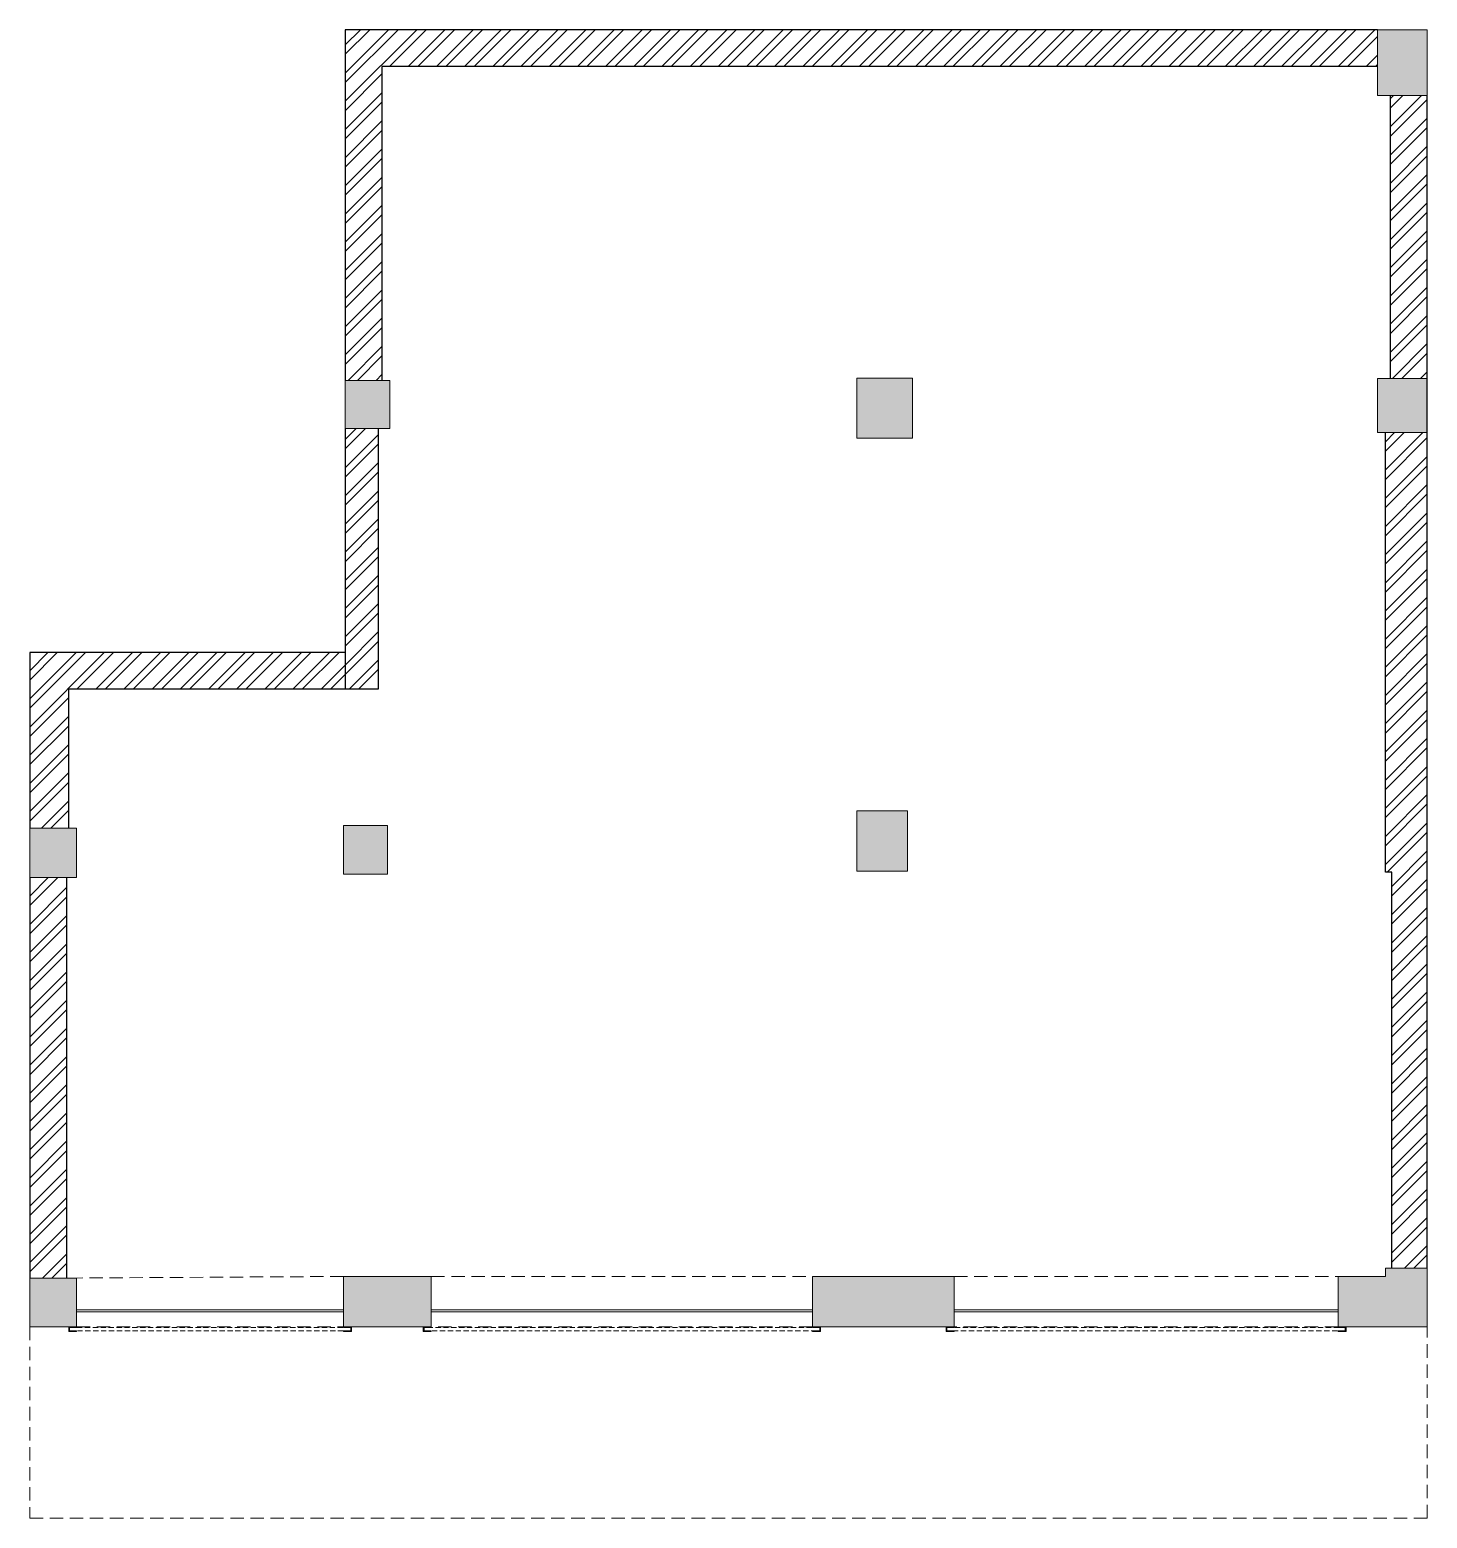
# Model space of a CAD drawing. Header units: feet. Extents: x -5343 to 3417, y -4054 to 5272.
import ezdxf

# ---------------------------------------------------------------- set-up
doc = ezdxf.new("R2010")
doc.units = ezdxf.units.FT
doc.header["$LTSCALE"] = 33
doc.header["$MEASUREMENT"] = 0
doc.linetypes.add('HIDDEN', pattern=[9.525, 6.35, -3.175])
doc.linetypes.add('HIDDENX2', pattern=[0.75, 0.5, -0.25])
for name, color, linetype, lineweight in [('A-COL', 243, 'Continuous', 9), ('A-Glazing', 4, 'Continuous', 20), ('A-shutter', 8, 'Continuous', 18), ('beam', 90, 'Continuous', 9), ('column hatch', 5, 'Continuous', 0), ('LN-HATCH', 251, 'Continuous', 0), ('rolling shutter', 1, 'Continuous', 5)]:
    doc.layers.add(name, color=color, linetype=linetype, lineweight=lineweight)
doc.layers.add('A-WALL', color=1, linetype='Continuous')
pattern_1 = [(225, (-7066004.11, 5282751.5), (88.2999593, -88.2999593), []), (225, (-7066062.98, 5282751.5), (88.2999593, -88.2999593), [])]

# ---------------------------------------------------------------- blocks, each defined once
blk = doc.blocks.new('*U2')
at = {"layer": 'A-shutter', "color": 5, "ltscale": 10}
for points in [[(41038450.5, -1561539.2), (41038450.5, -1561544.2), (41038405.5, -1561544.2), (41038405.5, -1561564.2), (41038450.5, -1561564.2), (41038450.5, -1561569.2), (41038400.5, -1561569.2), (41038400.5, -1561539.2)], [(41040123.5, -1561539.2), (41040123.5, -1561544.2), (41040168.5, -1561544.2), (41040168.5, -1561564.2), (41040123.5, -1561564.2), (41040123.5, -1561569.2), (41040173.5, -1561569.2), (41040173.5, -1561539.2)]]:
    blk.add_lwpolyline(points, close=True, dxfattribs=at)
at = {"layer": 'A-shutter', "color": 5, "linetype": 'HIDDENX2', "ltscale": 2}
blk.add_lwpolyline([(41038405.5, -1561544.2), (41038405.5, -1561564.2), (41040168.5, -1561564.2), (41040168.5, -1561544.2)], close=True, dxfattribs=at)
blk = doc.blocks.new('*U3')
at = {"layer": 'A-shutter', "color": 5, "ltscale": 10}
for points in [[(41038450.5, -1561539.2), (41038450.5, -1561544.2), (41038405.5, -1561544.2), (41038405.5, -1561564.2), (41038450.5, -1561564.2), (41038450.5, -1561569.2), (41038400.5, -1561569.2), (41038400.5, -1561539.2)], [(41040840.5, -1561539.2), (41040840.5, -1561544.2), (41040885.5, -1561544.2), (41040885.5, -1561564.2), (41040840.5, -1561564.2), (41040840.5, -1561569.2), (41040890.5, -1561569.2), (41040890.5, -1561539.2)]]:
    blk.add_lwpolyline(points, close=True, dxfattribs=at)
at = {"layer": 'A-shutter', "color": 5, "linetype": 'HIDDENX2', "ltscale": 2}
blk.add_lwpolyline([(41038405.5, -1561544.2), (41038405.5, -1561564.2), (41040885.5, -1561564.2), (41040885.5, -1561544.2)], close=True, dxfattribs=at)
blk = doc.blocks.new('*U4')
at = {"layer": 'A-shutter', "color": 5, "ltscale": 10}
for points in [[(41038433.5, -1561539.2), (41038433.5, -1561544.2), (41038388.5, -1561544.2), (41038388.5, -1561564.2), (41038433.5, -1561564.2), (41038433.5, -1561569.2), (41038383.5, -1561569.2), (41038383.5, -1561539.2)], [(41040840.5, -1561539.2), (41040840.5, -1561544.2), (41040885.5, -1561544.2), (41040885.5, -1561564.2), (41040840.5, -1561564.2), (41040840.5, -1561569.2), (41040890.5, -1561569.2), (41040890.5, -1561539.2)]]:
    blk.add_lwpolyline(points, close=True, dxfattribs=at)
at = {"layer": 'A-shutter', "color": 5, "linetype": 'HIDDENX2', "ltscale": 2}
blk.add_lwpolyline([(41038388.5, -1561544.2), (41038388.5, -1561564.2), (41040885.5, -1561564.2), (41040885.5, -1561544.2)], close=True, dxfattribs=at)

msp = doc.modelspace()

# ---------------------------------------------------------------- hatches: boundary and pattern name
at = {"layer": 'column hatch'}
h = msp.add_hatch(color=8, dxfattribs=at)
h.dxf.hatch_style = 1
h.paths.add_polyline_path([(-5049, 270), (-5343, 270), (-5343, -40), (-5049, -40)])
h.paths.add_polyline_path([(-5049, -2549), (-5343, -2549), (-5343, -2854), (-5049, -2854)])
h.paths.add_polyline_path([(-2826, -2539), (-3308, -2539), (-3376, -2539), (-3376, -2854), (-2826, -2854)])
h.paths.add_polyline_path([(451, -2539), (-436, -2539), (-436, -2854), (451, -2854)])
h.paths.add_polyline_path([(3417, -2488), (3155, -2488), (3155, -2539), (2858, -2539), (2858, -2854), (3417, -2854)])
h.paths.add_polyline_path([(158, 378), (-158, 378), (-158, 0), (158, 0)])
h.paths.add_polyline_path([(-3101, 286), (-3158, 286), (-3376, 286), (-3376, -19), (-3161, -19), (-3103, -19)])
h.paths.add_polyline_path([(-3085, 3075), (-3365, 3075), (-3365, 2773), (-3085, 2773)])
h.paths.add_polyline_path([(190, 3090), (-158, 3090), (-158, 2714), (190, 2714)])
h.paths.add_polyline_path([(3417, 5272), (3105, 5272), (3105, 4860), (3417, 4860)])
h.paths.add_polyline_path([(3417, 3087), (3105, 3087), (3105, 2748), (3417, 2748)])
at = {"layer": 'LN-HATCH'}
h = msp.add_hatch(dxfattribs=at)
h.set_pattern_fill('ANSI32', color=256, scale=333, angle=180)
h.set_pattern_definition(pattern_1)
h.paths.add_polyline_path([(3417, 2748), (3155, 2748), (3155, -6), (3195, -6), (3195, -2488), (3417, -2488)])
h.paths.add_polyline_path([(3417, 4860), (3187, 4860), (3187, 3087), (3417, 3087)])
h.paths.add_polyline_path([(3105, 5272), (-3365, 5272), (-3365, 3075), (-3135, 3075), (-3135, 5042), (3105, 5042)])
h = msp.add_hatch(dxfattribs=at)
h.set_pattern_fill('ANSI32', color=256, scale=333, angle=180)
h.set_pattern_definition(pattern_1)
h.paths.add_polyline_path([(-3158, 2773), (-3365, 2773), (-3365, 1140), (-3158, 1140)])
h = msp.add_hatch(dxfattribs=at)
h.set_pattern_fill('ANSI32', color=256, scale=333, angle=180)
h.set_pattern_definition(pattern_1)
h.paths.add_polyline_path([(-3365, 1370), (-5343, 1370), (-5343, 270), (-5101, 270), (-5101, 1140), (-3365, 1140)])
h.paths.add_polyline_path([(-5113, -40), (-5343, -40), (-5343, -2549), (-5113, -2549)])

# ---------------------------------------------------------------- linework, layer by layer
at = {"layer": 'A-COL'}
for p, q in [((3105, 4860), (3105, 5272)), ((3417, 5272), (3105, 5272)), ((3417, 4860), (3417, 5272)), ((3417, 4860), (3105, 4860)), ((-158, 3090), (-158, 2714)), ((190, 3090), (-158, 3090)), ((190, 2714), (190, 3090)), ((3105, 2748), (3105, 3087)), ((3105, 3087), (3417, 3087)), ((-3365, 3075), (-3365, 2773)), ((-3365, 3075), (-3085, 3075)), ((-3085, 3075), (-3085, 2773)), ((-3085, 2773), (-3365, 2773)), ((-158, 2714), (190, 2714)), ((3417, 2748), (3105, 2748)), ((-158, 0), (-158, 378)), ((158, 378), (-158, 378)), ((158, 0), (158, 378)), ((-3376, -19), (-3376, 286)), ((-3376, 286), (-3158, 286)), ((-3158, 286), (-3101, 286)), ((-3101, -19), (-3101, 286)), ((-5343, 270), (-5049, 270)), ((-5343, 270), (-5343, -40)), ((-5049, 270), (-5049, -40)), ((158, 0), (-158, 0)), ((-5049, -40), (-5343, -40)), ((-3161, -19), (-3376, -19)), ((-3161, -19), (-3101, -19)), ((3155, -2539), (3155, -2488)), ((3155, -2488), (3417, -2488)), ((3417, -2854), (3417, -2488)), ((-5343, -2549), (-5343, -2854)), ((-5343, -2549), (-5049, -2549)), ((-5049, -2549), (-5049, -2854)), ((-3376, -2854), (-3376, -2539)), ((-3376, -2539), (-3308, -2539)), ((-2826, -2539), (-3308, -2539)), ((-2826, -2854), (-2826, -2539)), ((451, -2539), (-436, -2539)), ((-436, -2539), (-436, -2854)), ((451, -2854), (451, -2539)), ((2858, -2854), (2858, -2539)), ((2858, -2539), (3155, -2539)), ((-5343, -2854), (-5049, -2854)), ((-2826, -2854), (-3376, -2854)), ((451, -2854), (-436, -2854)), ((3417, -2854), (2858, -2854))]:
    msp.add_line(p, q, dxfattribs=at)
at = {"layer": 'A-Glazing'}
for points in [[(-5049, -2748.1), (-3376, -2748.1), (-3376, -2760.1), (-5049, -2760.1)], [(-2826, -2748.1), (-436, -2748.1), (-436, -2760.1), (-2826, -2760.1)], [(2858, -2748.1), (451, -2748.1), (451, -2760.1), (2858, -2760.1)]]:
    msp.add_lwpolyline(points, close=True, dxfattribs=at)
at = {"layer": 'A-WALL'}
for p, q in [((3105, 5272), (-3365, 5272)), ((-3365, 5272), (-3365, 3075)), ((3105, 5042), (-3135, 5042)), ((-3135, 5042), (-3135, 3075)), ((3187, 3087), (3187, 4860)), ((3417, -2488), (3417, 4860)), ((-3365, 2773), (-3365, 1140)), ((-3158, 2773), (-3158, 1140)), ((3155, -6), (3155, 2748)), ((-3365, 1370), (-5343, 1370)), ((-5343, 1370), (-5343, 270)), ((-3158, 1140), (-5101, 1140)), ((-5101, 1140), (-5101, 270)), ((-5343, -40), (-5343, -2549)), ((-5113, -40), (-5113, -2549)), ((3195, -6), (3155, -6)), ((3195, -2488), (3195, -6))]:
    msp.add_line(p, q, dxfattribs=at)
at = {"layer": 'beam', "linetype": 'HIDDEN', "ltscale": 0.4}
for p, q in [((-5343, -2854), (-5343, -4054)), ((3417, -4054), (3417, -2854)), ((-5343, -4054), (3417, -4054))]:
    msp.add_line(p, q, dxfattribs=at)
for points in [[(-3376, -2539), (-5049, -2549), (-5049, -2854), (-3376, -2854)], [(-2826, -2539), (-436, -2539), (-436, -2854), (-2826, -2854)], [(451, -2539), (2858, -2539), (2858, -2854), (451, -2854)]]:
    msp.add_lwpolyline(points, close=True, dxfattribs=at)

# ---------------------------------------------------------------- block references
at = {"layer": 'rolling shutter'}
for name, p in [('*U2', (-41043499.5, 1558685.2)), ('*U3', (-41041276.5, 1558685.2))]:
    msp.add_blockref(name, p, dxfattribs=at)
at = {"layer": 'rolling shutter', "xscale": -1}
msp.add_blockref('*U4', (41041291.5, 1558685.2), dxfattribs=at)

doc.saveas('drawing.dxf')
